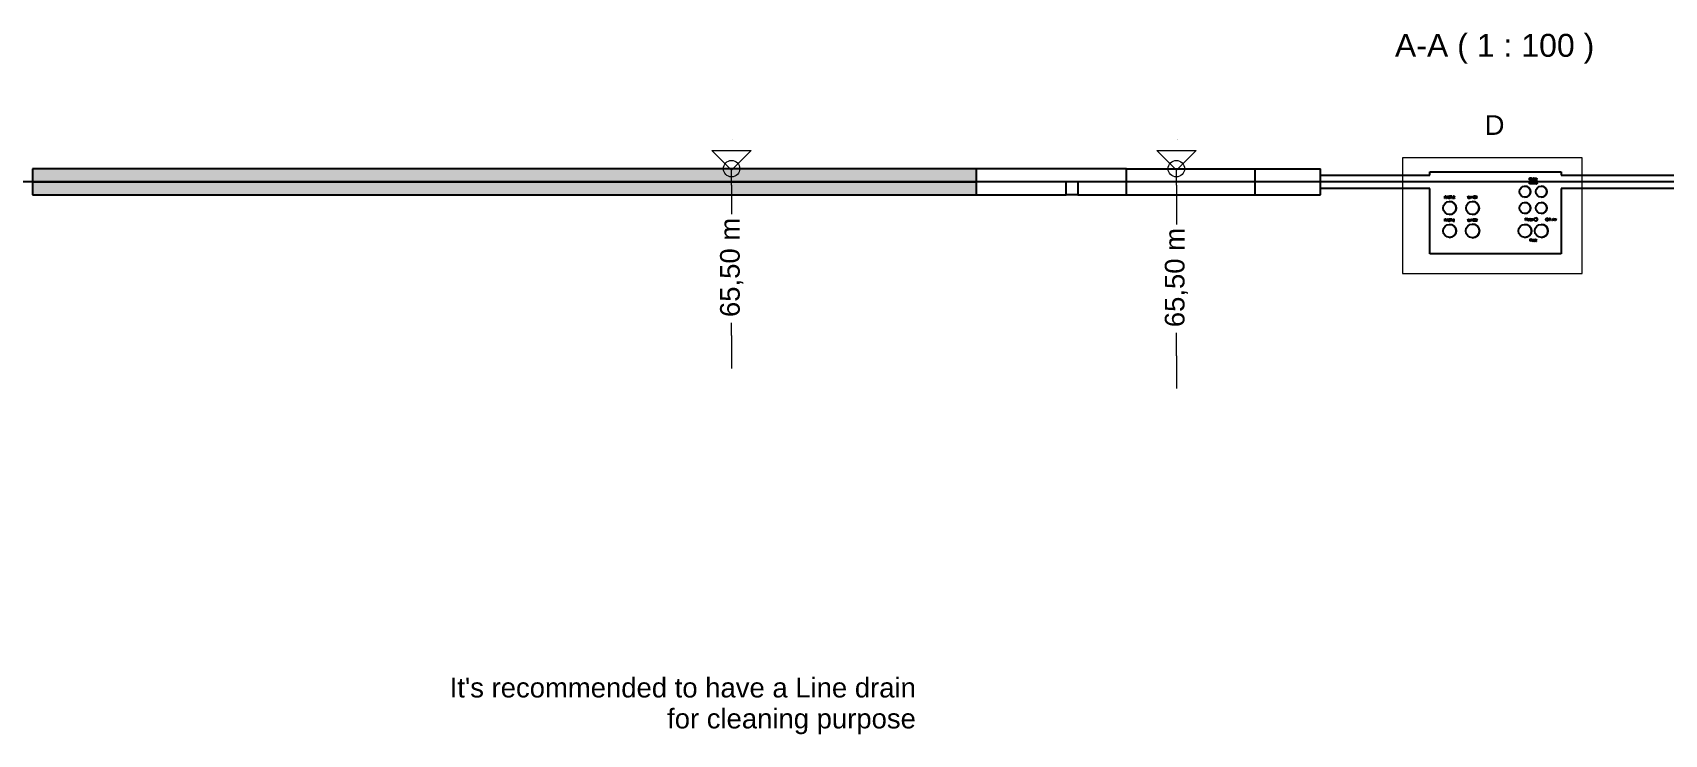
# Model space of a CAD drawing. Header units: millimetres. Extents: x -259789 to 207294, y -77389 to 59400.
# Drawn here: x 13103 to 38007, y 33413 to 44117 of the extents above; entities that cross this region are included whole.
import ezdxf
from ezdxf.enums import TextEntityAlignment as Align

# ---------------------------------------------------------------- set-up
doc = ezdxf.new("R2018")
doc.units = ezdxf.units.MM
doc.header["$LTSCALE"] = 100
doc.layers.get('0').update_dxf_attribs({"lineweight": 18})
for name, color, linetype, lineweight in [('Detail Boundary', 7, 'Continuous', 18), ('Dimension', 7, 'Continuous', 18), ('Hatch', 7, 'Continuous', 18), ('Sketch Geometry', 7, 'Continuous', 18), ('Symbol', 7, 'Continuous', 18), ('Visible', 7, 'Continuous', 25)]:
    doc.layers.add(name, color=color, linetype=linetype, lineweight=lineweight)
doc.styles.add('Label Text', font='arial.ttf')
doc.styles.get("Standard").update_dxf_attribs({"font": 'arial.ttf'})
doc.styles.add('Title', font='arial.ttf')

# ---------------------------------------------------------------- blocks, each defined once
blk = doc.blocks.new('Kote')
at = {"layer": 'Sketch Geometry'}
for p, q in [((0, 0), (-3, 3)), ((-3, 3), (3, 3)), ((3, 3), (0, 0))]:
    blk.add_line(p, q, dxfattribs=at)
at = {"layer": 'Symbol', "lineweight": 30, "flags": 104}
blk.add_attdef('1', text='', height=2.5, dxfattribs=at).set_placement((0.05, 4.65), align=Align.MIDDLE_CENTER)
blk = doc.blocks.new('2dDetail0')
at = {"layer": 'Detail Boundary', "flags": 128}
blk.add_lwpolyline([(340.1, 404.44), (367.53, 404.44), (367.53, 422.08), (340.1, 422.08), (340.1, 404.44)], dxfattribs=at)
at = {"layer": 'Detail Boundary', "insert": (352.64, 425.58), "char_height": 3, "attachment_point": 7, "style": 'Title'}
blk.add_mtext('D', dxfattribs=at)

msp = doc.modelspace()

# ---------------------------------------------------------------- hatches: boundary and pattern name
at = {"layer": 'Hatch'}
h = msp.add_hatch(dxfattribs=at)
h.set_pattern_fill('AR-CONC', color=256, scale=53.832768, angle=45, style=0)
h.set_pattern_definition([(95, (0, 0), (296.9157, 249.1419), [40.3746, -444.1203]), (40, (0, 0), (-339.1422, 233.5094), [32.2997, -355.2963]), (145.45144, (24.74, 20.76), (-42.2265, 482.6513), [34.313, -377.4442]), (91.1842, (-76.13, 76.13), (469.2567, 343.245), [60.562, -666.1805]), (141.6356, (-37, 104.73), (-15.0194, 726.587), [51.47, -566.1666]), (36.1842, (-76.13, 76.13), (-15.0194, 726.587), [48.4495, -532.9444]), (66, (-19.03, 95.16), (380.4747, 73.9568), [40.3746, -444.1203]), (11, (-19.03, 95.16), (-183.413, 368.6513), [32.2997, -355.2963]), (116.45144, (12.67, 101.33), (197.0618, 442.608), [34.313, -377.4442]), (82.5, (0, 0), (-122.08905, 131.34647), [0, -350.98965, 0, -360.6795, 0, -356.6421]), (52.5, (0, 0), (-49.9961, 250.2736), [0, -205.6412, 0, -342.9147, 0, -135.9277]), (12.5, (-84.89, -84.89), (211.7879, 194.61663), [0, -134.5819, 0, -419.8956, 0, -557.1692]), (2.5, (-122.95, -122.95), (183.8873, 260.0983), [0, -174.9565, 0, -278.8537, 0, -395.6708])])
h.paths.add_polyline_path([(27506.4, 41842.17), (27506.4, 42042.17), (13102.67, 42042.17), (13102.67, 41842.17)])
h = msp.add_hatch(dxfattribs=at)
h.set_pattern_fill('AR-CONC', color=256, scale=53.832768, angle=135.00021, style=0)
h.set_pattern_definition([(185.0002, (0, 0), (-249.143, 296.9148), [40.3746, -444.1203]), (130.0002, (0, 0), (-233.508, -339.143), [32.2997, -355.2963]), (235.45165, (-20.76, 24.74), (-482.651, -42.2283), [34.313, -377.4442]), (181.1844, (-76.13, -76.13), (-343.247, 469.2554), [60.562, -666.1805]), (231.6358, (-104.73, -37), (-726.587, -15.022), [51.47, -566.1666]), (126.1844, (-76.13, -76.13), (-726.587, -15.022), [48.4495, -532.9444]), (156.0002, (-95.16, -19.03), (-73.9582, 380.4744), [40.3746, -444.1203]), (101.0002, (-95.16, -19.03), (-368.6507, -183.4142), [32.2997, -355.2963]), (206.45166, (-101.33, 12.67), (-442.6088, 197.0602), [34.313, -377.4442]), (172.5002, (0, 0), (-131.34602, -122.08953), [0, -350.98965, 0, -360.6795, 0, -356.6421]), (142.5002, (0, 0), (-250.27344, -49.997), [0, -205.6412, 0, -342.9147, 0, -135.9277]), (102.5002, (84.89, -84.89), (-194.6174, 211.78718), [0, -134.5819, 0, -419.8956, 0, -557.1692]), (92.5002, (122.95, -122.95), (-260.099, 183.8864), [0, -174.9565, 0, -278.8537, 0, -395.6708])])
h.paths.add_polyline_path([(13102.67, 41642.17), (27506.4, 41642.17), (27506.4, 41842.17), (13102.67, 41842.17)])

# ---------------------------------------------------------------- linework, layer by layer
at = {"layer": 'Dimension'}
for p, q in [((27456.4, 42042.17), (23452.26, 42042.17)), ((23769.76, 41792.17), (23769.76, 42042.17)), ((30558.47, 41792.17), (30558.47, 42042.17)), ((23769.76, 41792.17), (23769.76, 41346.26)), ((30558.47, 41792.17), (30558.47, 41191.57)), ((23769.76, 39496.4), (23769.76, 39692.31)), ((23769.76, 39496.4), (23769.76, 39246.4)), ((30558.47, 39187.02), (30558.47, 39537.62)), ((23769.76, 39246.4), (23769.76, 38996.4)), ((30558.47, 39187.02), (30558.47, 38937.02)), ((30558.47, 38937.02), (30558.47, 38687.02))]:
    msp.add_line(p, q, dxfattribs=at)
for centre in [(23769.76, 42042.17), (30558.47, 42042.17)]:
    msp.add_circle(centre, 125, dxfattribs=at)
at = {"layer": 'Visible'}
for p, q in [((65061.65, 41842.17), (6853.35, 41842.17)), ((27506.4, 42042.17), (13102.67, 42042.17)), ((13102.67, 42042.17), (13102.67, 41842.17)), ((13102.67, 41842.17), (27506.4, 41842.17)), ((27506.4, 41842.17), (13102.67, 41842.17)), ((13102.67, 41842.17), (13102.67, 41642.17)), ((27506.4, 41842.17), (27506.4, 42042.17)), ((29799.59, 42042.17), (27506.4, 42042.17)), ((27506.4, 41642.17), (27506.4, 41842.17)), ((28877.75, 41642.17), (28877.75, 41842.17)), ((29054.53, 41842.17), (29054.53, 41642.17)), ((29799.59, 42042.17), (31759.05, 42042.17)), ((29799.59, 41642.17), (29799.59, 42042.17)), ((31759.05, 42042.17), (32759.32, 42042.17)), ((31759.05, 41642.17), (31759.05, 42042.17)), ((32759.32, 41642.17), (32759.32, 42042.17)), ((32759.32, 41942.17), (34429.54, 41942.17)), ((34429.53, 41942.17), (34429.53, 41992.17)), ((34429.53, 41992.17), (34429.54, 41992.17)), ((34429.54, 41992.17), (36429.54, 41992.17)), ((34429.54, 41942.17), (34429.54, 41992.17)), ((35948.45, 41810.44), (35948.45, 41845.44)), ((35948.45, 41845.44), (35956.42, 41845.44)), ((35953.1, 41841.41), (35953.1, 41814.47)), ((35956.64, 41841.41), (35953.1, 41841.41)), ((35974.09, 41895.13), (35973.72, 41895.13)), ((35973.75, 41876.01), (35974.09, 41876.01)), ((35974.09, 41900.74), (35974.09, 41895.13)), ((35974.09, 41876.01), (35974.09, 41870.45)), ((35978.34, 41889.25), (35978.34, 41893.76)), ((35978.6, 41889.25), (35978.34, 41889.25)), ((35992.72, 41885.34), (35992.72, 41886.19)), ((35992.72, 41874.53), (35992.72, 41881.82)), ((35992.72, 41868.07), (35992.72, 41870.85)), ((35997.15, 41868.07), (35992.72, 41868.07)), ((35997.15, 41886.02), (35997.15, 41868.07)), ((36003.36, 41868.07), (36003.36, 41904.63)), ((36003.36, 41904.63), (36007.78, 41904.63)), ((36007.5, 41868.07), (36003.36, 41868.07)), ((36007.78, 41869.29), (36007.5, 41868.07)), ((36007.78, 41904.63), (36007.78, 41891.58)), ((36007.78, 41887.87), (36007.78, 41872.8)), ((36030.05, 41868.07), (36030.05, 41904.63)), ((36030.05, 41904.63), (36034.47, 41904.63)), ((36034.47, 41868.07), (36030.05, 41868.07)), ((36030.08, 41836.71), (36030.08, 41844.25)), ((36030.08, 41844.25), (36034.5, 41844.25)), ((36034.47, 41904.63), (36034.47, 41868.07)), ((36034.5, 41844.25), (36034.5, 41836.71)), ((36043.63, 41884.12), (36057.5, 41884.12)), ((36061.81, 41880.75), (36043.63, 41880.75)), ((36061.08, 41874.51), (36061.33, 41874.51)), ((36061.33, 41874.51), (36061.33, 41869.68)), ((36061.81, 41883.16), (36061.81, 41880.75)), ((36429.54, 41992.17), (36429.54, 41942.17)), ((36429.54, 41942.17), (40109.32, 41942.17)), ((13102.67, 41642.17), (27506.4, 41642.17)), ((27506.4, 41642.17), (28877.75, 41642.17)), ((29054.53, 41642.17), (28877.75, 41642.17)), ((29054.53, 41642.17), (29799.59, 41642.17)), ((29799.59, 41642.17), (31759.05, 41642.17)), ((31759.05, 41642.17), (32759.32, 41642.17)), ((34429.54, 41742.17), (32759.32, 41742.17)), ((34429.53, 40742.17), (34429.53, 41742.17)), ((34429.54, 40742.17), (34429.54, 41742.17)), ((34657.49, 41589.61), (34657.49, 41624.61)), ((34657.49, 41624.61), (34666.29, 41624.61)), ((34662.14, 41620.58), (34662.14, 41606.63)), ((34666, 41620.58), (34662.14, 41620.58)), ((34662.14, 41606.63), (34665.32, 41606.63)), ((34666.09, 41602.66), (34662.14, 41602.66)), ((34662.14, 41602.66), (34662.14, 41589.61)), ((34680.27, 41589.61), (34692.07, 41624.61)), ((34688.15, 41599.39), (34684.98, 41589.61)), ((34701.51, 41599.39), (34688.15, 41599.39)), ((34694.82, 41619.84), (34689.43, 41603.37)), ((34689.43, 41603.37), (34700.24, 41603.37)), ((34692.07, 41624.61), (34697.8, 41624.61)), ((34700.24, 41603.37), (34694.82, 41619.84)), ((34697.8, 41624.61), (34709.6, 41589.61)), ((34704.69, 41589.61), (34701.51, 41599.39)), ((34711.18, 41591.71), (34711.18, 41597.55)), ((34711.18, 41597.55), (34711.53, 41597.55)), ((34733.62, 41617.4), (34733.28, 41617.4)), ((34733.62, 41622.96), (34733.62, 41617.4)), ((34736.14, 41620.47), (34736.14, 41624.61)), ((34736.14, 41624.61), (34764.28, 41624.61)), ((34747.89, 41620.47), (34736.14, 41620.47)), ((34747.89, 41589.61), (34747.89, 41620.47)), ((34764.28, 41620.47), (34752.54, 41620.47)), ((34752.54, 41620.47), (34752.54, 41589.61)), ((34764.28, 41624.61), (34764.28, 41620.47)), ((34768.73, 41589.61), (34768.73, 41596.3)), ((34768.73, 41596.3), (34774.35, 41596.3)), ((34774.35, 41596.3), (34774.35, 41589.61)), ((34781.41, 41589.61), (34781.41, 41594.57)), ((34782.15, 41618.26), (34782.15, 41623.25)), ((34782.4, 41618.26), (34782.15, 41618.26)), ((34785.81, 41593.66), (34803, 41593.66)), ((34803, 41593.66), (34803, 41589.61)), ((35007.69, 41612.64), (35007.69, 41616.3)), ((35007.69, 41616.3), (35010.67, 41616.3)), ((35010.67, 41612.64), (35007.69, 41612.64)), ((35010.67, 41616.3), (35010.67, 41623.84)), ((35010.67, 41623.84), (35015.09, 41623.84)), ((35010.67, 41598.09), (35010.67, 41612.64)), ((35015.09, 41623.84), (35015.09, 41616.3)), ((35015.09, 41616.3), (35023.23, 41616.3)), ((35023.23, 41612.64), (35015.09, 41612.64)), ((35015.09, 41612.64), (35015.09, 41600.13)), ((35022.98, 41594.23), (35023.23, 41594.23)), ((35023.23, 41616.3), (35023.23, 41612.64)), ((35023.23, 41594.23), (35023.23, 41590.26)), ((35067.99, 41590.03), (35067.99, 41625.03)), ((35067.99, 41625.03), (35072.64, 41625.03)), ((35072.64, 41590.03), (35067.99, 41590.03)), ((35072.64, 41625.03), (35072.64, 41611.31)), ((35072.64, 41611.31), (35088.75, 41611.31)), ((35088.75, 41607.17), (35072.64, 41607.17)), ((35072.64, 41607.17), (35072.64, 41590.03)), ((35088.75, 41611.31), (35088.75, 41625.03)), ((35088.75, 41625.03), (35093.41, 41625.03)), ((35088.75, 41590.03), (35088.75, 41607.17)), ((35093.41, 41590.03), (35088.75, 41590.03)), ((35093.41, 41625.03), (35093.41, 41590.03)), ((35100.5, 41590.03), (35100.5, 41625.03)), ((35100.5, 41625.03), (35122.39, 41625.03)), ((35122.39, 41590.03), (35100.5, 41590.03)), ((35122.39, 41620.89), (35105.15, 41620.89)), ((35105.15, 41620.89), (35105.15, 41611.31)), ((35105.15, 41611.31), (35121.23, 41611.31)), ((35121.23, 41607.17), (35105.15, 41607.17)), ((35105.15, 41607.17), (35105.15, 41594.18)), ((35105.15, 41594.18), (35122.39, 41594.18)), ((35121.23, 41611.31), (35121.23, 41607.17)), ((35122.39, 41625.03), (35122.39, 41620.89)), ((35122.39, 41594.18), (35122.39, 41590.03)), ((35124.15, 41590.03), (35135.3, 41607.56)), ((35129.17, 41590.03), (35124.15, 41590.03)), ((35135.3, 41607.56), (35124.49, 41625.03)), ((35124.49, 41625.03), (35129.82, 41625.03)), ((35137.85, 41603.99), (35129.17, 41590.03)), ((35129.82, 41625.03), (35138.16, 41611.34)), ((35146.36, 41590.03), (35137.85, 41603.99)), ((35138.16, 41611.34), (35146.67, 41625.03)), ((35151.69, 41625.03), (35140.74, 41607.79)), ((35140.74, 41607.79), (35151.69, 41590.03)), ((35151.69, 41590.03), (35146.36, 41590.03)), ((35146.67, 41625.03), (35151.69, 41625.03)), ((35956.5, 41810.44), (35948.45, 41810.44)), ((35953.1, 41814.47), (35956.64, 41814.47)), ((35980.55, 41819.66), (35980.55, 41836.71)), ((35980.55, 41836.71), (35984.98, 41836.71)), ((35984.98, 41836.71), (35984.98, 41821.73)), ((35996.75, 41817.08), (35996.75, 41836.71)), ((35996.75, 41836.71), (36001.17, 41836.71)), ((35996.75, 41810.44), (35996.75, 41813.33)), ((36001.17, 41810.44), (35996.75, 41810.44)), ((36001.17, 41836.71), (36001.17, 41810.44)), ((36025.77, 41830.32), (36025.51, 41830.32)), ((36025.51, 41816.88), (36025.77, 41816.88)), ((36025.77, 41835.29), (36025.77, 41830.32)), ((36025.77, 41816.88), (36025.77, 41811.92)), ((36027.1, 41833.05), (36027.1, 41836.71)), ((36027.1, 41836.71), (36030.08, 41836.71)), ((36030.08, 41833.05), (36027.1, 41833.05)), ((36030.08, 41818.5), (36030.08, 41833.05)), ((36034.5, 41836.71), (36042.64, 41836.71)), ((36042.64, 41833.05), (36034.5, 41833.05)), ((36034.5, 41833.05), (36034.5, 41820.54)), ((36042.39, 41814.64), (36042.64, 41814.64)), ((36042.64, 41836.71), (36042.64, 41833.05)), ((36042.64, 41814.64), (36042.64, 41810.67)), ((36044.29, 41812.03), (36044.29, 41816.99)), ((36044.29, 41816.99), (36044.51, 41816.99)), ((36062.3, 41830.69), (36062.07, 41830.69)), ((36062.3, 41835.43), (36062.3, 41830.69)), ((40109.32, 41742.17), (36429.54, 41742.17)), ((36429.54, 41742.17), (36429.54, 40742.17)), ((34662.14, 41589.61), (34657.49, 41589.61)), ((34684.98, 41589.61), (34680.27, 41589.61)), ((34709.6, 41589.61), (34704.69, 41589.61)), ((34752.54, 41589.61), (34747.89, 41589.61)), ((34774.35, 41589.61), (34768.73, 41589.61)), ((34803, 41589.61), (34781.41, 41589.61)), ((34657.49, 41239.67), (34657.49, 41274.67)), ((34657.49, 41274.67), (34666.29, 41274.67)), ((34662.14, 41239.67), (34657.49, 41239.67)), ((34666, 41270.64), (34662.14, 41270.64)), ((34662.14, 41270.64), (34662.14, 41256.68)), ((34662.14, 41256.68), (34665.32, 41256.68)), ((34666.09, 41252.71), (34662.14, 41252.71)), ((34662.14, 41252.71), (34662.14, 41239.67)), ((34680.27, 41239.67), (34692.07, 41274.67)), ((34684.98, 41239.67), (34680.27, 41239.67)), ((34688.15, 41249.45), (34684.98, 41239.67)), ((34701.51, 41249.45), (34688.15, 41249.45)), ((34694.82, 41269.9), (34689.43, 41253.42)), ((34689.43, 41253.42), (34700.24, 41253.42)), ((34692.07, 41274.67), (34697.8, 41274.67)), ((34700.24, 41253.42), (34694.82, 41269.9)), ((34697.8, 41274.67), (34709.6, 41239.67)), ((34704.69, 41239.67), (34701.51, 41249.45)), ((34709.6, 41239.67), (34704.69, 41239.67)), ((34711.18, 41241.76), (34711.18, 41247.61)), ((34711.18, 41247.61), (34711.53, 41247.61)), ((34733.62, 41267.46), (34733.28, 41267.46)), ((34733.62, 41273.02), (34733.62, 41267.46)), ((34736.14, 41270.52), (34736.14, 41274.67)), ((34736.14, 41274.67), (34764.28, 41274.67)), ((34747.89, 41270.52), (34736.14, 41270.52)), ((34747.89, 41239.67), (34747.89, 41270.52)), ((34752.54, 41239.67), (34747.89, 41239.67)), ((34764.28, 41270.52), (34752.54, 41270.52)), ((34752.54, 41270.52), (34752.54, 41239.67)), ((34764.28, 41274.67), (34764.28, 41270.52)), ((34768.73, 41239.67), (34768.73, 41246.36)), ((34768.73, 41246.36), (34774.35, 41246.36)), ((34774.35, 41239.67), (34768.73, 41239.67)), ((34774.35, 41246.36), (34774.35, 41239.67)), ((34784.16, 41266.7), (34784.16, 41269.9)), ((34790.52, 41266.7), (34784.16, 41266.7)), ((34784.16, 41239.67), (34784.16, 41243.24)), ((34784.16, 41243.24), (34790.52, 41243.24)), ((34801.24, 41239.67), (34784.16, 41239.67)), ((34790.52, 41243.24), (34790.52, 41266.7)), ((34791.4, 41274.78), (34795.03, 41274.78)), ((34795.03, 41274.78), (34795.03, 41243.24)), ((34795.03, 41243.24), (34801.24, 41243.24)), ((34801.24, 41243.24), (34801.24, 41239.67)), ((35007.69, 41262.64), (35007.69, 41266.3)), ((35007.69, 41266.3), (35010.67, 41266.3)), ((35010.67, 41262.64), (35007.69, 41262.64)), ((35010.67, 41266.3), (35010.67, 41273.84)), ((35010.67, 41273.84), (35015.09, 41273.84)), ((35010.67, 41248.09), (35010.67, 41262.64)), ((35015.09, 41273.84), (35015.09, 41266.3)), ((35015.09, 41266.3), (35023.23, 41266.3)), ((35023.23, 41262.64), (35015.09, 41262.64)), ((35015.09, 41262.64), (35015.09, 41250.13)), ((35022.98, 41244.23), (35023.23, 41244.23)), ((35023.23, 41266.3), (35023.23, 41262.64)), ((35023.23, 41244.23), (35023.23, 41240.26)), ((35067.99, 41240.03), (35067.99, 41275.03)), ((35067.99, 41275.03), (35072.64, 41275.03)), ((35072.64, 41240.03), (35067.99, 41240.03)), ((35072.64, 41275.03), (35072.64, 41261.31)), ((35072.64, 41261.31), (35088.75, 41261.31)), ((35088.75, 41257.17), (35072.64, 41257.17)), ((35072.64, 41257.17), (35072.64, 41240.03)), ((35088.75, 41261.31), (35088.75, 41275.03)), ((35088.75, 41275.03), (35093.41, 41275.03)), ((35088.75, 41240.03), (35088.75, 41257.17)), ((35093.41, 41240.03), (35088.75, 41240.03)), ((35093.41, 41275.03), (35093.41, 41240.03)), ((35100.5, 41240.03), (35100.5, 41275.03)), ((35100.5, 41275.03), (35122.39, 41275.03)), ((35122.39, 41240.03), (35100.5, 41240.03)), ((35122.39, 41270.89), (35105.15, 41270.89)), ((35105.15, 41270.89), (35105.15, 41261.31)), ((35105.15, 41261.31), (35121.23, 41261.31)), ((35121.23, 41257.17), (35105.15, 41257.17)), ((35105.15, 41257.17), (35105.15, 41244.18)), ((35105.15, 41244.18), (35122.39, 41244.18)), ((35121.23, 41261.31), (35121.23, 41257.17)), ((35122.39, 41275.03), (35122.39, 41270.89)), ((35122.39, 41244.18), (35122.39, 41240.03)), ((35124.15, 41240.03), (35135.3, 41257.56)), ((35129.17, 41240.03), (35124.15, 41240.03)), ((35135.3, 41257.56), (35124.49, 41275.03)), ((35124.49, 41275.03), (35129.82, 41275.03)), ((35137.85, 41253.99), (35129.17, 41240.03)), ((35129.82, 41275.03), (35138.16, 41261.34)), ((35146.36, 41240.03), (35137.85, 41253.99)), ((35138.16, 41261.34), (35146.67, 41275.03)), ((35151.69, 41275.03), (35140.74, 41257.79)), ((35140.74, 41257.79), (35151.69, 41240.03)), ((35151.69, 41240.03), (35146.36, 41240.03)), ((35146.67, 41275.03), (35151.69, 41275.03)), ((35891.63, 41250.03), (35882.7, 41285.03)), ((35882.7, 41285.03), (35887.49, 41285.03)), ((35887.49, 41285.03), (35894.52, 41256.02)), ((35896.79, 41250.03), (35891.63, 41250.03)), ((35894.52, 41256.02), (35901.5, 41285.03)), ((35903.71, 41279.08), (35896.79, 41250.03)), ((35901.5, 41285.03), (35906.24, 41285.03)), ((35910.83, 41250.03), (35903.71, 41279.08)), ((35906.24, 41285.03), (35913.27, 41255.68)), ((35916.05, 41250.03), (35910.83, 41250.03)), ((35913.27, 41255.68), (35920.28, 41285.03)), ((35924.84, 41285.03), (35916.05, 41250.03)), ((35920.28, 41285.03), (35924.84, 41285.03)), ((35928.93, 41271.22), (35928.93, 41275.73)), ((35929.18, 41271.22), (35928.93, 41271.22)), ((35943.31, 41267.31), (35943.31, 41268.16)), ((35943.31, 41256.5), (35943.31, 41263.79)), ((35943.31, 41250.03), (35943.31, 41252.81)), ((35947.73, 41250.03), (35943.31, 41250.03)), ((35947.73, 41267.99), (35947.73, 41250.03)), ((35951.25, 41272.64), (35951.25, 41276.3)), ((35951.25, 41276.3), (35954.23, 41276.3)), ((35954.23, 41272.64), (35951.25, 41272.64)), ((35954.23, 41276.3), (35954.23, 41283.84)), ((35954.23, 41283.84), (35958.65, 41283.84)), ((35954.23, 41258.09), (35954.23, 41272.64)), ((35958.65, 41283.84), (35958.65, 41276.3)), ((35958.65, 41276.3), (35966.79, 41276.3)), ((35966.79, 41272.64), (35958.65, 41272.64)), ((35958.65, 41272.64), (35958.65, 41260.13)), ((35966.54, 41254.23), (35966.79, 41254.23)), ((35966.79, 41276.3), (35966.79, 41272.64)), ((35966.79, 41254.23), (35966.79, 41250.26)), ((35972.72, 41266.09), (35986.59, 41266.09)), ((35990.9, 41262.71), (35972.72, 41262.71)), ((35990.16, 41256.47), (35990.42, 41256.47)), ((35990.42, 41256.47), (35990.42, 41251.65)), ((35990.9, 41265.12), (35990.9, 41262.71)), ((35995.38, 41250.03), (35995.38, 41276.3)), ((35995.38, 41276.3), (35999.81, 41276.3)), ((35999.81, 41250.03), (35995.38, 41250.03)), ((35999.81, 41276.3), (35999.81, 41272.38)), ((35999.81, 41268.67), (35999.81, 41250.03)), ((36009.31, 41271.56), (36009.08, 41271.56)), ((36009.31, 41276.16), (36009.31, 41271.56)), ((36248.08, 41249.55), (36248.08, 41284.55)), ((36248.08, 41284.55), (36256.87, 41284.55)), ((36252.73, 41249.55), (36248.08, 41249.55)), ((36256.59, 41280.52), (36252.73, 41280.52)), ((36252.73, 41280.52), (36252.73, 41266.57)), ((36252.73, 41266.57), (36255.91, 41266.57)), ((36256.67, 41262.6), (36252.73, 41262.6)), ((36252.73, 41262.6), (36252.73, 41249.55)), ((36275.54, 41249.55), (36275.54, 41256.25)), ((36275.54, 41256.25), (36281.15, 41256.25)), ((36281.15, 41249.55), (36275.54, 41249.55)), ((36281.15, 41256.25), (36281.15, 41249.55)), ((36300.47, 41249.55), (36312.27, 41284.55)), ((36305.18, 41249.55), (36300.47, 41249.55)), ((36308.35, 41259.34), (36305.18, 41249.55)), ((36321.71, 41259.34), (36308.35, 41259.34)), ((36315.02, 41279.79), (36309.63, 41263.31)), ((36309.63, 41263.31), (36320.44, 41263.31)), ((36312.27, 41284.55), (36318, 41284.55)), ((36320.44, 41263.31), (36315.02, 41279.79)), ((36318, 41284.55), (36329.79, 41249.55)), ((36324.89, 41249.55), (36321.71, 41259.34)), ((36329.79, 41249.55), (36324.89, 41249.55)), ((36332.57, 41280.18), (36332.57, 41284.78)), ((36332.57, 41284.78), (36337.59, 41284.78)), ((36337.59, 41280.18), (36332.57, 41280.18)), ((36332.86, 41249.55), (36332.86, 41275.82)), ((36332.86, 41275.82), (36337.28, 41275.82)), ((36337.28, 41249.55), (36332.86, 41249.55)), ((36337.28, 41275.82), (36337.28, 41249.55)), ((36337.59, 41284.78), (36337.59, 41280.18)), ((36343.78, 41249.55), (36343.78, 41275.82)), ((36343.78, 41275.82), (36348.2, 41275.82)), ((36348.2, 41249.55), (36343.78, 41249.55)), ((36348.2, 41275.82), (36348.2, 41271.9)), ((36348.2, 41268.19), (36348.2, 41249.55)), ((36357.7, 41271.08), (36357.48, 41271.08)), ((36357.7, 41275.67), (36357.7, 41271.08)), ((35958.47, 40935.03), (35958.47, 40970.03)), ((35958.47, 40970.03), (35963.13, 40970.03)), ((35963.13, 40935.03), (35958.47, 40935.03)), ((35963.13, 40970.03), (35963.13, 40956.31)), ((35963.13, 40956.31), (35979.24, 40956.31)), ((35979.24, 40952.17), (35963.13, 40952.17)), ((35963.13, 40952.17), (35963.13, 40935.03)), ((35979.24, 40956.31), (35979.24, 40970.03)), ((35979.24, 40970.03), (35983.89, 40970.03)), ((35979.24, 40935.03), (35979.24, 40952.17)), ((35983.89, 40935.03), (35979.24, 40935.03)), ((35983.89, 40970.03), (35983.89, 40935.03)), ((35993.3, 40951.09), (36007.17, 40951.09)), ((36011.48, 40947.71), (35993.3, 40947.71)), ((36010.75, 40941.47), (36011, 40941.47)), ((36011, 40941.47), (36011, 40936.65)), ((36011.48, 40950.12), (36011.48, 40947.71)), ((36016.22, 40956.22), (36016.22, 40960.73)), ((36016.48, 40956.22), (36016.22, 40956.22)), ((36030.6, 40952.31), (36030.6, 40953.16)), ((36030.6, 40941.5), (36030.6, 40948.79)), ((36030.6, 40935.03), (36030.6, 40937.81)), ((36035.03, 40935.03), (36030.6, 40935.03)), ((36035.03, 40952.99), (36035.03, 40935.03)), ((36038.54, 40957.64), (36038.54, 40961.3)), ((36038.54, 40961.3), (36041.52, 40961.3)), ((36041.52, 40957.64), (36038.54, 40957.64)), ((36041.52, 40961.3), (36041.52, 40968.84)), ((36041.52, 40968.84), (36045.95, 40968.84)), ((36041.52, 40943.09), (36041.52, 40957.64)), ((36045.95, 40968.84), (36045.95, 40961.3)), ((36045.95, 40961.3), (36054.09, 40961.3)), ((36054.09, 40957.64), (36045.95, 40957.64)), ((36045.95, 40957.64), (36045.95, 40945.13)), ((36053.83, 40939.23), (36054.09, 40939.23)), ((36054.09, 40961.3), (36054.09, 40957.64)), ((36054.09, 40939.23), (36054.09, 40935.26)), ((34429.54, 40742.17), (34429.53, 40742.17)), ((36429.54, 40742.17), (34429.54, 40742.17))]:
    msp.add_line(p, q, dxfattribs=at)
for centre, radius in [((35879.54, 41692.17), 85), ((36129.54, 41692.17), 85), ((34729.54, 41442.17), 100), ((35079.54, 41442.17), 100), ((35879.54, 41442.17), 85), ((36129.54, 41442.17), 85), ((34729.54, 41092.17), 100), ((35079.54, 41092.17), 105), ((35879.54, 41092.17), 100), ((36044.54, 41267.17), 25), ((36129.54, 41092.17), 100), ((36214.54, 41267.17), 20)]:
    msp.add_circle(centre, radius, dxfattribs=at)
for centre, radius, start, end in [((35879.54, 41692.17), 85, 270.000009, 89.999991), ((36129.54, 41692.17), 85, 270.000009, 89.999991), ((34729.54, 41442.17), 100, 270.000007, 89.999993), ((35079.54, 41442.17), 100, 270.000007, 89.999993), ((35879.54, 41442.17), 85, 270.000009, 89.999991), ((36129.54, 41442.17), 85, 270.000009, 89.999991), ((34729.54, 41092.17), 100, 270.000007, 89.999993), ((35079.54, 41092.17), 105, 270.000007, 89.999993), ((35879.54, 41092.17), 100, 270.000007, 89.999993), ((36044.54, 41267.17), 25, 270.000029, 89.999971), ((36129.54, 41092.17), 100, 270.000007, 89.999993), ((36214.54, 41267.17), 20, 270.000036, 89.999964)]:
    msp.add_arc(centre, radius, start, end, dxfattribs=at)
for points in [[(35947.54, 41885.54), (35947.54, 41889.94), (35949.78, 41896.46), (35951.91, 41898.87)], [(35951.94, 41872.04), (35949.84, 41874.31), (35947.54, 41881.11), (35947.54, 41885.54)], [(35951.91, 41898.87), (35954.01, 41901.22), (35959.74, 41903.69), (35963.28, 41903.69)], [(35963.2, 41867.44), (35959.79, 41867.44), (35954.04, 41869.74), (35951.94, 41872.04)], [(35955.51, 41896.12), (35954.04, 41894.33), (35952.39, 41888.91), (35952.39, 41885.54)], [(35952.39, 41885.54), (35952.39, 41881.94), (35954.12, 41876.75), (35955.62, 41874.96)], [(35963.25, 41899.72), (35961.01, 41899.72), (35957.01, 41897.88), (35955.51, 41896.12)], [(35955.62, 41874.96), (35957.1, 41873.23), (35961.04, 41871.47), (35963.25, 41871.47)], [(35956.42, 41845.44), (35961.35, 41845.44), (35966.97, 41843.97), (35968.95, 41842.66)], [(35965.89, 41839.31), (35964.02, 41840.42), (35959.79, 41841.41), (35956.64, 41841.41)], [(35969.44, 41868.46), (35967.9, 41867.95), (35965.3, 41867.44), (35963.2, 41867.44)], [(35969.78, 41898.05), (35968.44, 41898.78), (35965.3, 41899.72), (35963.25, 41899.72)], [(35963.25, 41871.47), (35965.27, 41871.47), (35968.7, 41872.46), (35970.03, 41873.2)], [(35963.28, 41903.69), (35965.04, 41903.69), (35968.13, 41903.18), (35969.44, 41902.78)], [(35971.19, 41827.97), (35971.19, 41832), (35968.53, 41837.7), (35965.89, 41839.31)], [(35968.95, 41842.66), (35972.33, 41840.42), (35976.04, 41833.02), (35976.04, 41827.91)], [(35969.44, 41902.78), (35970.57, 41902.42), (35972.92, 41901.37), (35974.09, 41900.74)], [(35974.09, 41870.45), (35972.92, 41869.91), (35970.88, 41868.92), (35969.44, 41868.46)], [(35973.72, 41895.13), (35973.1, 41895.69), (35971.17, 41897.28), (35969.78, 41898.05)], [(35970.03, 41873.2), (35971.31, 41873.94), (35973.21, 41875.47), (35973.75, 41876.01)], [(35976.22, 41875.67), (35976.22, 41878.39), (35978.51, 41882.25), (35981.01, 41883.36)], [(35978.54, 41869.66), (35977.49, 41870.73), (35976.22, 41873.91), (35976.22, 41875.67)], [(35978.34, 41893.76), (35979.56, 41894.11), (35984.13, 41894.96), (35986.37, 41894.96)], [(35984.19, 41867.33), (35982.57, 41867.33), (35979.65, 41868.55), (35978.54, 41869.66)], [(35986.34, 41891.04), (35984.81, 41891.04), (35980.67, 41890.13), (35978.6, 41889.25)], [(35984.84, 41880.75), (35983.08, 41880.21), (35980.78, 41877.97), (35980.78, 41875.98)], [(35980.78, 41875.98), (35980.78, 41873.71), (35983.33, 41871.41), (35985.77, 41871.41)], [(35981.01, 41883.36), (35983.22, 41884.38), (35989.23, 41885.14), (35992.72, 41885.34)], [(35989.52, 41868.61), (35988.35, 41867.98), (35986.17, 41867.33), (35984.19, 41867.33)], [(35992.72, 41881.82), (35991.13, 41881.68), (35986.34, 41881.2), (35984.84, 41880.75)], [(35985.77, 41871.41), (35987.84, 41871.41), (35991.25, 41873.2), (35992.72, 41874.53)], [(35990.94, 41890.16), (35990.08, 41890.7), (35987.65, 41891.04), (35986.34, 41891.04)], [(35986.37, 41894.96), (35989.09, 41894.96), (35992.81, 41894.11), (35994.28, 41893)], [(35992.72, 41870.85), (35992.18, 41870.45), (35990.37, 41869.03), (35989.52, 41868.61)], [(35992.72, 41886.19), (35992.72, 41887.72), (35991.79, 41889.62), (35990.94, 41890.16)], [(35994.28, 41893), (35995.73, 41891.92), (35997.15, 41888.49), (35997.15, 41886.02)], [(36007.78, 41891.58), (36009.46, 41893.08), (36013.34, 41895.07), (36015.81, 41895.07)], [(36014.76, 41890.87), (36012.97, 41890.87), (36009.29, 41889.17), (36007.78, 41887.87)], [(36007.78, 41872.8), (36009.46, 41871.98), (36012.04, 41871.3), (36013.57, 41871.3)], [(36014.42, 41867.33), (36012.29, 41867.33), (36009.26, 41868.38), (36007.78, 41869.29)], [(36013.57, 41871.3), (36016.94, 41871.3), (36020.8, 41876.09), (36020.8, 41881.28)], [(36025.37, 41881.63), (36025.37, 41875.19), (36019.13, 41867.33), (36014.42, 41867.33)], [(36020.8, 41881.28), (36020.8, 41885.99), (36017.94, 41890.87), (36014.76, 41890.87)], [(36015.81, 41895.07), (36020.26, 41895.07), (36025.37, 41887.95), (36025.37, 41881.63)], [(36039.15, 41881.06), (36039.15, 41887.47), (36045.87, 41895.07), (36051.29, 41895.07)], [(36052.37, 41867.47), (36046.07, 41867.47), (36039.15, 41874.53), (36039.15, 41881.06)], [(36045.79, 41889.37), (36044.8, 41888.32), (36043.78, 41885.79), (36043.63, 41884.12)], [(36043.63, 41880.75), (36043.63, 41876.18), (36048.23, 41871.33), (36052.31, 41871.33)], [(36051.04, 41891.44), (36049.28, 41891.44), (36046.81, 41890.39), (36045.79, 41889.37)], [(36056, 41889.4), (36055.23, 41890.39), (36052.82, 41891.44), (36051.04, 41891.44)], [(36051.29, 41895.07), (36053.73, 41895.07), (36057.5, 41893.65), (36058.89, 41892.15)], [(36052.31, 41871.33), (36053.76, 41871.33), (36056.57, 41871.98), (36057.7, 41872.49)], [(36057.33, 41868.21), (36056.06, 41867.84), (36053.96, 41867.47), (36052.37, 41867.47)], [(36057.5, 41884.12), (36057.45, 41885.91), (36056.71, 41888.52), (36056, 41889.4)], [(36061.33, 41869.68), (36060.57, 41869.37), (36058.24, 41868.46), (36057.33, 41868.21)], [(36057.7, 41872.49), (36058.89, 41873.06), (36060.54, 41874.05), (36061.08, 41874.51)], [(36058.89, 41892.15), (36060.31, 41890.64), (36061.81, 41886.31), (36061.81, 41883.16)], [(34665.32, 41606.63), (34668.16, 41606.63), (34671.65, 41607.53), (34672.78, 41608.73)], [(34672.24, 41619.25), (34671.14, 41619.99), (34668.19, 41620.58), (34666, 41620.58)], [(34676.55, 41606.29), (34674.74, 41604.5), (34669.83, 41602.66), (34666.09, 41602.66)], [(34666.29, 41624.61), (34669.41, 41624.61), (34673.77, 41623.59), (34675.45, 41622.43)], [(34674.77, 41613.92), (34674.77, 41615.73), (34673.52, 41618.4), (34672.24, 41619.25)], [(34672.78, 41608.73), (34673.83, 41609.78), (34674.77, 41612.24), (34674.77, 41613.92)], [(34675.45, 41622.43), (34677.4, 41621.09), (34679.62, 41616.98), (34679.62, 41614.06)], [(34679.62, 41614.06), (34679.62, 41611.79), (34678, 41607.7), (34676.55, 41606.29)], [(34722.67, 41588.99), (34718.87, 41588.99), (34713.54, 41590.57), (34711.18, 41591.71)], [(34711.44, 41615.22), (34711.44, 41619.48), (34718.08, 41625.23), (34723.21, 41625.23)], [(34713.71, 41608.9), (34712.63, 41610.06), (34711.44, 41613.18), (34711.44, 41615.22)], [(34711.53, 41597.55), (34713.82, 41595.4), (34719.64, 41593.01), (34722.33, 41593.01)], [(34719.5, 41605.8), (34717.68, 41606.29), (34714.82, 41607.73), (34713.71, 41608.9)], [(34723.52, 41621.21), (34720.29, 41621.21), (34716.29, 41618.17), (34716.29, 41615.7)], [(34716.29, 41615.7), (34716.29, 41613.49), (34718.64, 41610.85), (34720.86, 41610.26)], [(34725.82, 41604.22), (34724.2, 41604.67), (34721.51, 41605.29), (34719.5, 41605.8)], [(34720.86, 41610.26), (34722.33, 41609.86), (34726.61, 41608.84), (34728.03, 41608.41)], [(34722.33, 41593.01), (34726.19, 41593.01), (34730.13, 41596.22), (34730.13, 41598.86)], [(34731.8, 41592.16), (34730.13, 41590.63), (34725.88, 41588.99), (34722.67, 41588.99)], [(34723.21, 41625.23), (34726.16, 41625.23), (34731.38, 41624.07), (34733.62, 41622.96)], [(34733.28, 41617.4), (34731.61, 41618.94), (34726.39, 41621.21), (34723.52, 41621.21)], [(34730.13, 41598.86), (34730.13, 41600.95), (34728.06, 41603.56), (34725.82, 41604.22)], [(34728.03, 41608.41), (34731.63, 41607.31), (34734.98, 41602.85), (34734.98, 41599.59)], [(34734.98, 41599.59), (34734.98, 41597.52), (34733.31, 41593.55), (34731.8, 41592.16)], [(34781.41, 41594.57), (34783.74, 41596.76), (34787.88, 41600.81), (34789.86, 41603)], [(34782.15, 41623.25), (34783.6, 41623.96), (34788.79, 41625.35), (34791.11, 41625.35)], [(34785.81, 41620.18), (34784.82, 41619.79), (34782.97, 41618.65), (34782.4, 41618.26)], [(34790.77, 41621.29), (34789.52, 41621.29), (34786.97, 41620.67), (34785.81, 41620.18)], [(34795.05, 41602.74), (34792.84, 41600.33), (34787.42, 41595.17), (34785.81, 41593.66)], [(34789.86, 41603), (34793.86, 41607.39), (34796.78, 41612.67), (34796.78, 41615.48)], [(34795.05, 41619.87), (34794.23, 41620.58), (34792.08, 41621.29), (34790.77, 41621.29)], [(34791.11, 41625.35), (34796.02, 41625.35), (34801.55, 41620.16), (34801.55, 41615.73)], [(34796.78, 41615.48), (34796.78, 41616.95), (34795.88, 41619.16), (34795.05, 41619.87)], [(34799.73, 41608.73), (34798.88, 41607.19), (34796.42, 41604.19), (34795.05, 41602.74)], [(34801.55, 41615.73), (34801.55, 41613.66), (34800.58, 41610.2), (34799.73, 41608.73)], [(35018.33, 41589.52), (35014.73, 41589.52), (35010.67, 41593.64), (35010.67, 41598.09)], [(35015.09, 41600.13), (35015.09, 41598.15), (35015.24, 41595.96), (35015.72, 41595.03)], [(35015.72, 41595.03), (35016.12, 41594.2), (35017.9, 41593.38), (35019.43, 41593.38)], [(35023.23, 41590.26), (35021.99, 41589.92), (35019.43, 41589.52), (35018.33, 41589.52)], [(35019.43, 41593.38), (35020.51, 41593.38), (35022.53, 41594.03), (35022.98, 41594.23)], [(35024.62, 41603.17), (35024.62, 41609.75), (35031.09, 41617.04), (35036.37, 41617.04)], [(35036.37, 41589.3), (35030.89, 41589.3), (35024.62, 41596.76), (35024.62, 41603.17)], [(35036.37, 41613.24), (35032.94, 41613.24), (35029.19, 41608.27), (35029.19, 41603.17)], [(35029.19, 41603.17), (35029.19, 41598.2), (35032.94, 41593.1), (35036.37, 41593.1)], [(35036.37, 41617.04), (35041.7, 41617.04), (35048.08, 41609.78), (35048.08, 41603.17)], [(35043.51, 41603.17), (35043.51, 41608.27), (35039.8, 41613.24), (35036.37, 41613.24)], [(35048.08, 41603.17), (35048.08, 41596.53), (35041.7, 41589.3), (35036.37, 41589.3)], [(35036.37, 41593.1), (35039.77, 41593.1), (35043.51, 41598.12), (35043.51, 41603.17)], [(35968.9, 41813.25), (35966.23, 41811.58), (35960.76, 41810.44), (35956.5, 41810.44)], [(35956.64, 41814.47), (35959.74, 41814.47), (35964.42, 41815.46), (35966.32, 41816.79)], [(35966.32, 41816.79), (35968.76, 41818.44), (35971.19, 41823.89), (35971.19, 41827.97)], [(35976.04, 41827.91), (35976.04, 41823.12), (35972.16, 41815.4), (35968.9, 41813.25)], [(35982.94, 41812.06), (35981.8, 41813.28), (35980.55, 41816.99), (35980.55, 41819.66)], [(35988.78, 41809.7), (35987.08, 41809.7), (35984.04, 41810.84), (35982.94, 41812.06)], [(35984.98, 41821.73), (35984.98, 41819.63), (35985.29, 41816.88), (35985.83, 41815.86)], [(35985.83, 41815.86), (35986.37, 41814.84), (35988.21, 41813.9), (35989.94, 41813.9)], [(35996.75, 41813.33), (35994.71, 41811.55), (35991.05, 41809.7), (35988.78, 41809.7)], [(35989.94, 41813.9), (35991.56, 41813.9), (35995.22, 41815.75), (35996.75, 41817.08)], [(36005.77, 41823.52), (36005.77, 41826.98), (36007.61, 41832.03), (36009.17, 41833.73)], [(36009.17, 41813.22), (36007.56, 41814.89), (36005.77, 41820.06), (36005.77, 41823.52)], [(36009.17, 41833.73), (36010.73, 41835.46), (36015.36, 41837.3), (36018.02, 41837.3)], [(36018.02, 41809.85), (36015.3, 41809.85), (36010.79, 41811.52), (36009.17, 41813.22)], [(36017.94, 41833.44), (36014.51, 41833.44), (36010.34, 41828.25), (36010.34, 41823.52)], [(36010.34, 41823.52), (36010.34, 41818.89), (36014.36, 41813.7), (36017.94, 41813.7)], [(36022.5, 41832.28), (36021.57, 41832.73), (36019.07, 41833.44), (36017.94, 41833.44)], [(36017.94, 41813.7), (36020.09, 41813.7), (36024.01, 41815.49), (36025.51, 41816.88)], [(36018.02, 41837.3), (36020.18, 41837.3), (36024.21, 41836.08), (36025.77, 41835.29)], [(36022.33, 41810.53), (36021.2, 41810.19), (36019.41, 41809.85), (36018.02, 41809.85)], [(36025.77, 41811.92), (36025.11, 41811.6), (36023.13, 41810.72), (36022.33, 41810.53)], [(36025.51, 41830.32), (36025.03, 41830.72), (36023.55, 41831.74), (36022.5, 41832.28)], [(36037.73, 41809.93), (36034.13, 41809.93), (36030.08, 41814.04), (36030.08, 41818.5)], [(36034.5, 41820.54), (36034.5, 41818.55), (36034.64, 41816.37), (36035.13, 41815.43)], [(36035.13, 41815.43), (36035.52, 41814.61), (36037.31, 41813.79), (36038.84, 41813.79)], [(36042.64, 41810.67), (36041.39, 41810.33), (36038.84, 41809.93), (36037.73, 41809.93)], [(36038.84, 41813.79), (36039.92, 41813.79), (36041.93, 41814.44), (36042.39, 41814.64)], [(36052.99, 41809.82), (36050.36, 41809.82), (36045.79, 41811.24), (36044.29, 41812.03)], [(36044.4, 41829.3), (36044.4, 41832.88), (36049.76, 41837.33), (36054.19, 41837.33)], [(36050.13, 41822.21), (36047.12, 41823.09), (36044.4, 41826.72), (36044.4, 41829.3)], [(36044.51, 41816.99), (36045.08, 41816.54), (36046.61, 41815.46), (36047.89, 41814.87)], [(36047.89, 41814.87), (36048.99, 41814.33), (36051.72, 41813.53), (36053.16, 41813.53)], [(36054.1, 41833.61), (36051.92, 41833.61), (36048.91, 41831.77), (36048.91, 41829.93)], [(36048.91, 41829.93), (36048.91, 41828.25), (36050.7, 41826.64), (36052.68, 41826.13)], [(36054.87, 41821.13), (36054.01, 41821.33), (36051.29, 41821.9), (36050.13, 41822.21)], [(36052.68, 41826.13), (36053.65, 41825.87), (36056.09, 41825.36), (36057.42, 41825.05)], [(36060.62, 41812.2), (36059.23, 41811.04), (36055.69, 41809.82), (36052.99, 41809.82)], [(36053.16, 41813.53), (36054.21, 41813.53), (36056.62, 41814.01), (36057.19, 41814.41)], [(36062.07, 41830.69), (36060.37, 41832.05), (36056.23, 41833.61), (36054.1, 41833.61)], [(36054.19, 41837.33), (36056.37, 41837.33), (36060.79, 41836.25), (36062.3, 41835.43)], [(36058.75, 41817.42), (36058.75, 41818.98), (36057.05, 41820.6), (36054.87, 41821.13)], [(36057.19, 41814.41), (36058.01, 41814.95), (36058.75, 41816.17), (36058.75, 41817.42)], [(36057.42, 41825.05), (36060.31, 41824.31), (36063.26, 41820.94), (36063.26, 41818.01)], [(36063.26, 41818.01), (36063.26, 41816.31), (36061.93, 41813.31), (36060.62, 41812.2)], [(34665.32, 41256.68), (34668.16, 41256.68), (34671.65, 41257.59), (34672.78, 41258.78)], [(34672.24, 41269.31), (34671.14, 41270.04), (34668.19, 41270.64), (34666, 41270.64)], [(34676.55, 41256.34), (34674.74, 41254.56), (34669.83, 41252.71), (34666.09, 41252.71)], [(34666.29, 41274.67), (34669.41, 41274.67), (34673.77, 41273.64), (34675.45, 41272.48)], [(34674.77, 41263.97), (34674.77, 41265.79), (34673.52, 41268.45), (34672.24, 41269.31)], [(34672.78, 41258.78), (34673.83, 41259.83), (34674.77, 41262.3), (34674.77, 41263.97)], [(34675.45, 41272.48), (34677.4, 41271.15), (34679.62, 41267.04), (34679.62, 41264.11)], [(34679.62, 41264.11), (34679.62, 41261.85), (34678, 41257.76), (34676.55, 41256.34)], [(34722.67, 41239.04), (34718.87, 41239.04), (34713.54, 41240.63), (34711.18, 41241.76)], [(34711.44, 41265.28), (34711.44, 41269.53), (34718.08, 41275.29), (34723.21, 41275.29)], [(34713.71, 41258.95), (34712.63, 41260.12), (34711.44, 41263.24), (34711.44, 41265.28)], [(34711.53, 41247.61), (34713.82, 41245.45), (34719.64, 41243.07), (34722.33, 41243.07)], [(34719.5, 41255.86), (34717.68, 41256.34), (34714.82, 41257.79), (34713.71, 41258.95)], [(34723.52, 41271.26), (34720.29, 41271.26), (34716.29, 41268.23), (34716.29, 41265.76)], [(34716.29, 41265.76), (34716.29, 41263.55), (34718.64, 41260.91), (34720.86, 41260.31)], [(34725.82, 41254.27), (34724.2, 41254.73), (34721.51, 41255.35), (34719.5, 41255.86)], [(34720.86, 41260.31), (34722.33, 41259.92), (34726.61, 41258.9), (34728.03, 41258.47)], [(34722.33, 41243.07), (34726.19, 41243.07), (34730.13, 41246.27), (34730.13, 41248.91)], [(34731.8, 41242.22), (34730.13, 41240.69), (34725.88, 41239.04), (34722.67, 41239.04)], [(34723.21, 41275.29), (34726.16, 41275.29), (34731.38, 41274.13), (34733.62, 41273.02)], [(34733.28, 41267.46), (34731.61, 41268.99), (34726.39, 41271.26), (34723.52, 41271.26)], [(34730.13, 41248.91), (34730.13, 41251.01), (34728.06, 41253.62), (34725.82, 41254.27)], [(34728.03, 41258.47), (34731.63, 41257.36), (34734.98, 41252.91), (34734.98, 41249.65)], [(34734.98, 41249.65), (34734.98, 41247.58), (34733.31, 41243.61), (34731.8, 41242.22)], [(34784.16, 41269.9), (34787.76, 41269.9), (34791.17, 41271.94), (34791.4, 41274.78)], [(35018.33, 41239.52), (35014.73, 41239.52), (35010.67, 41243.64), (35010.67, 41248.09)], [(35015.09, 41250.13), (35015.09, 41248.15), (35015.24, 41245.96), (35015.72, 41245.03)], [(35015.72, 41245.03), (35016.12, 41244.2), (35017.9, 41243.38), (35019.43, 41243.38)], [(35023.23, 41240.26), (35021.99, 41239.92), (35019.43, 41239.52), (35018.33, 41239.52)], [(35019.43, 41243.38), (35020.51, 41243.38), (35022.53, 41244.03), (35022.98, 41244.23)], [(35024.62, 41253.17), (35024.62, 41259.75), (35031.09, 41267.04), (35036.37, 41267.04)], [(35036.37, 41239.3), (35030.89, 41239.3), (35024.62, 41246.76), (35024.62, 41253.17)], [(35036.37, 41263.24), (35032.94, 41263.24), (35029.19, 41258.27), (35029.19, 41253.17)], [(35029.19, 41253.17), (35029.19, 41248.2), (35032.94, 41243.1), (35036.37, 41243.1)], [(35036.37, 41267.04), (35041.7, 41267.04), (35048.08, 41259.78), (35048.08, 41253.17)], [(35043.51, 41253.17), (35043.51, 41258.27), (35039.8, 41263.24), (35036.37, 41263.24)], [(35048.08, 41253.17), (35048.08, 41246.53), (35041.7, 41239.3), (35036.37, 41239.3)], [(35036.37, 41243.1), (35039.77, 41243.1), (35043.51, 41248.12), (35043.51, 41253.17)], [(35926.8, 41257.64), (35926.8, 41260.36), (35929.1, 41264.22), (35931.59, 41265.32)], [(35929.13, 41251.62), (35928.08, 41252.7), (35926.8, 41255.88), (35926.8, 41257.64)], [(35928.93, 41275.73), (35930.15, 41276.07), (35934.71, 41276.92), (35936.95, 41276.92)], [(35934.77, 41249.3), (35933.15, 41249.3), (35930.23, 41250.52), (35929.13, 41251.62)], [(35936.93, 41273.01), (35935.39, 41273.01), (35931.25, 41272.1), (35929.18, 41271.22)], [(35935.42, 41262.71), (35933.66, 41262.17), (35931.37, 41259.93), (35931.37, 41257.95)], [(35931.37, 41257.95), (35931.37, 41255.68), (35933.92, 41253.38), (35936.36, 41253.38)], [(35931.59, 41265.32), (35933.81, 41266.34), (35939.82, 41267.11), (35943.31, 41267.31)], [(35940.1, 41250.57), (35938.94, 41249.95), (35936.76, 41249.3), (35934.77, 41249.3)], [(35943.31, 41263.79), (35941.72, 41263.65), (35936.93, 41263.17), (35935.42, 41262.71)], [(35936.36, 41253.38), (35938.43, 41253.38), (35941.83, 41255.17), (35943.31, 41256.5)], [(35941.52, 41272.13), (35940.67, 41272.67), (35938.23, 41273.01), (35936.93, 41273.01)], [(35936.95, 41276.92), (35939.68, 41276.92), (35943.39, 41276.07), (35944.87, 41274.97)], [(35943.31, 41252.81), (35942.77, 41252.42), (35940.95, 41251), (35940.1, 41250.57)], [(35943.31, 41268.16), (35943.31, 41269.69), (35942.37, 41271.59), (35941.52, 41272.13)], [(35944.87, 41274.97), (35946.31, 41273.89), (35947.73, 41270.46), (35947.73, 41267.99)], [(35961.89, 41249.52), (35958.28, 41249.52), (35954.23, 41253.64), (35954.23, 41258.09)], [(35958.65, 41260.13), (35958.65, 41258.15), (35958.79, 41255.96), (35959.28, 41255.03)], [(35959.28, 41255.03), (35959.67, 41254.2), (35961.46, 41253.38), (35962.99, 41253.38)], [(35966.79, 41250.26), (35965.54, 41249.92), (35962.99, 41249.52), (35961.89, 41249.52)], [(35962.99, 41253.38), (35964.07, 41253.38), (35966.08, 41254.03), (35966.54, 41254.23)], [(35968.24, 41263.02), (35968.24, 41269.43), (35974.96, 41277.04), (35980.38, 41277.04)], [(35981.46, 41249.44), (35975.16, 41249.44), (35968.24, 41256.5), (35968.24, 41263.02)], [(35974.88, 41271.34), (35973.88, 41270.29), (35972.86, 41267.76), (35972.72, 41266.09)], [(35972.72, 41262.71), (35972.72, 41258.15), (35977.32, 41253.3), (35981.4, 41253.3)], [(35980.12, 41273.41), (35978.36, 41273.41), (35975.9, 41272.36), (35974.88, 41271.34)], [(35985.09, 41271.36), (35984.32, 41272.36), (35981.91, 41273.41), (35980.12, 41273.41)], [(35980.38, 41277.04), (35982.82, 41277.04), (35986.59, 41275.62), (35987.98, 41274.11)], [(35981.4, 41253.3), (35982.85, 41253.3), (35985.65, 41253.95), (35986.79, 41254.46)], [(35986.42, 41250.18), (35985.14, 41249.81), (35983.04, 41249.44), (35981.46, 41249.44)], [(35986.59, 41266.09), (35986.53, 41267.87), (35985.8, 41270.48), (35985.09, 41271.36)], [(35990.42, 41251.65), (35989.65, 41251.34), (35987.33, 41250.43), (35986.42, 41250.18)], [(35986.79, 41254.46), (35987.98, 41255.03), (35989.62, 41256.02), (35990.16, 41256.47)], [(35987.98, 41274.11), (35989.4, 41272.61), (35990.9, 41268.27), (35990.9, 41265.12)], [(35999.81, 41272.38), (36002.22, 41274.54), (36005.82, 41276.3), (36007.52, 41276.3)], [(36006.7, 41271.76), (36004.91, 41271.76), (36001.4, 41270.2), (35999.81, 41268.67)], [(36009.08, 41271.56), (36008.57, 41271.7), (36007.47, 41271.76), (36006.7, 41271.76)], [(36007.52, 41276.3), (36008.2, 41276.3), (36008.88, 41276.24), (36009.31, 41276.16)], [(36255.91, 41266.57), (36258.75, 41266.57), (36262.23, 41267.48), (36263.37, 41268.67)], [(36262.83, 41279.19), (36261.72, 41279.93), (36258.77, 41280.52), (36256.59, 41280.52)], [(36267.14, 41266.23), (36265.33, 41264.44), (36260.42, 41262.6), (36256.67, 41262.6)], [(36256.87, 41284.55), (36259.99, 41284.55), (36264.36, 41283.53), (36266.03, 41282.37)], [(36265.35, 41273.86), (36265.35, 41275.67), (36264.11, 41278.34), (36262.83, 41279.19)], [(36263.37, 41268.67), (36264.42, 41269.72), (36265.35, 41272.19), (36265.35, 41273.86)], [(36266.03, 41282.37), (36267.99, 41281.04), (36270.2, 41276.92), (36270.2, 41274)], [(36270.2, 41274), (36270.2, 41271.73), (36268.59, 41267.65), (36267.14, 41266.23)], [(36348.2, 41271.9), (36350.61, 41274.06), (36354.22, 41275.82), (36355.92, 41275.82)], [(36355.09, 41271.28), (36353.31, 41271.28), (36349.79, 41269.72), (36348.2, 41268.19)], [(36357.48, 41271.08), (36356.97, 41271.22), (36355.86, 41271.28), (36355.09, 41271.28)], [(36355.92, 41275.82), (36356.6, 41275.82), (36357.28, 41275.76), (36357.7, 41275.67)], [(35988.82, 40948.02), (35988.82, 40954.43), (35995.54, 40962.04), (36000.96, 40962.04)], [(36002.04, 40934.44), (35995.74, 40934.44), (35988.82, 40941.5), (35988.82, 40948.02)], [(35995.46, 40956.34), (35994.47, 40955.29), (35993.45, 40952.76), (35993.3, 40951.09)], [(35993.3, 40947.71), (35993.3, 40943.15), (35997.9, 40938.3), (36001.98, 40938.3)], [(36000.71, 40958.41), (35998.95, 40958.41), (35996.48, 40957.36), (35995.46, 40956.34)], [(36005.67, 40956.36), (36004.9, 40957.36), (36002.49, 40958.41), (36000.71, 40958.41)], [(36000.96, 40962.04), (36003.4, 40962.04), (36007.17, 40960.62), (36008.56, 40959.11)], [(36001.98, 40938.3), (36003.43, 40938.3), (36006.24, 40938.95), (36007.37, 40939.46)], [(36007, 40935.18), (36005.73, 40934.81), (36003.63, 40934.44), (36002.04, 40934.44)], [(36007.17, 40951.09), (36007.12, 40952.87), (36006.38, 40955.48), (36005.67, 40956.36)], [(36011, 40936.65), (36010.24, 40936.34), (36007.91, 40935.43), (36007, 40935.18)], [(36007.37, 40939.46), (36008.56, 40940.03), (36010.21, 40941.02), (36010.75, 40941.47)], [(36008.56, 40959.11), (36009.98, 40957.61), (36011.48, 40953.27), (36011.48, 40950.12)], [(36014.09, 40942.64), (36014.09, 40945.36), (36016.39, 40949.22), (36018.89, 40950.32)], [(36016.42, 40936.62), (36015.37, 40937.7), (36014.09, 40940.88), (36014.09, 40942.64)], [(36016.22, 40960.73), (36017.44, 40961.07), (36022.01, 40961.92), (36024.25, 40961.92)], [(36022.06, 40934.3), (36020.45, 40934.3), (36017.53, 40935.52), (36016.42, 40936.62)], [(36024.22, 40958.01), (36022.69, 40958.01), (36018.55, 40957.1), (36016.48, 40956.22)], [(36022.72, 40947.71), (36020.96, 40947.17), (36018.66, 40944.93), (36018.66, 40942.95)], [(36018.66, 40942.95), (36018.66, 40940.68), (36021.21, 40938.38), (36023.65, 40938.38)], [(36018.89, 40950.32), (36021.1, 40951.34), (36027.11, 40952.11), (36030.6, 40952.31)], [(36027.4, 40935.57), (36026.23, 40934.95), (36024.05, 40934.3), (36022.06, 40934.3)], [(36030.6, 40948.79), (36029.01, 40948.65), (36024.22, 40948.17), (36022.72, 40947.71)], [(36023.65, 40938.38), (36025.72, 40938.38), (36029.13, 40940.17), (36030.6, 40941.5)], [(36028.81, 40957.13), (36027.96, 40957.67), (36025.52, 40958.01), (36024.22, 40958.01)], [(36024.25, 40961.92), (36026.97, 40961.92), (36030.69, 40961.07), (36032.16, 40959.97)], [(36030.6, 40937.81), (36030.06, 40937.42), (36028.25, 40936), (36027.4, 40935.57)], [(36030.6, 40953.16), (36030.6, 40954.69), (36029.67, 40956.59), (36028.81, 40957.13)], [(36032.16, 40959.97), (36033.61, 40958.89), (36035.03, 40955.46), (36035.03, 40952.99)], [(36049.18, 40934.52), (36045.58, 40934.52), (36041.52, 40938.64), (36041.52, 40943.09)], [(36045.95, 40945.13), (36045.95, 40943.15), (36046.09, 40940.96), (36046.57, 40940.03)], [(36046.57, 40940.03), (36046.97, 40939.2), (36048.75, 40938.38), (36050.29, 40938.38)], [(36054.09, 40935.26), (36052.84, 40934.92), (36050.29, 40934.52), (36049.18, 40934.52)], [(36050.29, 40938.38), (36051.36, 40938.38), (36053.38, 40939.03), (36053.83, 40939.23)]]:
    msp.add_open_spline(points, degree=2, dxfattribs=at)

# ---------------------------------------------------------------- block references
ref = msp.add_blockref('Kote', (23769.76, 42019.17), dxfattribs=dict(xscale=100, yscale=100, zscale=100))
lines = msp.add_mtext('FFL Digester', dxfattribs={"layer": 'Symbol', "insert": (23774.79, 42484.55), "char_height": 2.5, "attachment_point": 1})
ref.add_attrib('1', '', (23774.79, 42484.55), dxfattribs={"flags": 104}).embed_mtext(lines)
ref = msp.add_blockref('Kote', (30558.47, 42019.17), dxfattribs=dict(xscale=100, yscale=100, zscale=100))
lines = msp.add_mtext('FFL Staircase', dxfattribs={"layer": 'Symbol', "insert": (30563.5, 42484.55), "char_height": 2.5, "attachment_point": 1})
ref.add_attrib('1', '', (30563.5, 42484.55), dxfattribs={"flags": 104}).embed_mtext(lines)
at = {"layer": 'Detail Boundary', "xscale": 100, "yscale": 100, "zscale": 100}
msp.add_blockref('2dDetail0', (0, 0), dxfattribs=at)

# ---------------------------------------------------------------- texts
at = {"layer": 'Dimension', "color": 7, "char_height": 300, "attachment_point": 7, "rotation": 90, "style": 'Title'}
for insert in [(23950.06, 39778.87), (30738.77, 39624.18)]:
    msp.add_mtext('65,50 m', dxfattribs=dict(at, insert=insert))
at = {"layer": 'Symbol', "insert": (33894.13, 43643.32), "char_height": 350, "attachment_point": 7, "style": 'Label Text'}
msp.add_mtext('A-A ( 1 : 100 )', dxfattribs=at)
at = {"layer": 'Symbol', "color": 7, "insert": (26583.12, 33413.16), "char_height": 300, "width": 7114.0246, "attachment_point": 9, "line_spacing_factor": 0.944221, "style": 'Title'}
msp.add_mtext("\\fArial|b0|i0;It's recommended to have a Line drain\\P\\fArial|b0|i0;for cleaning purpose", dxfattribs=at)

doc.saveas('drawing.dxf')
